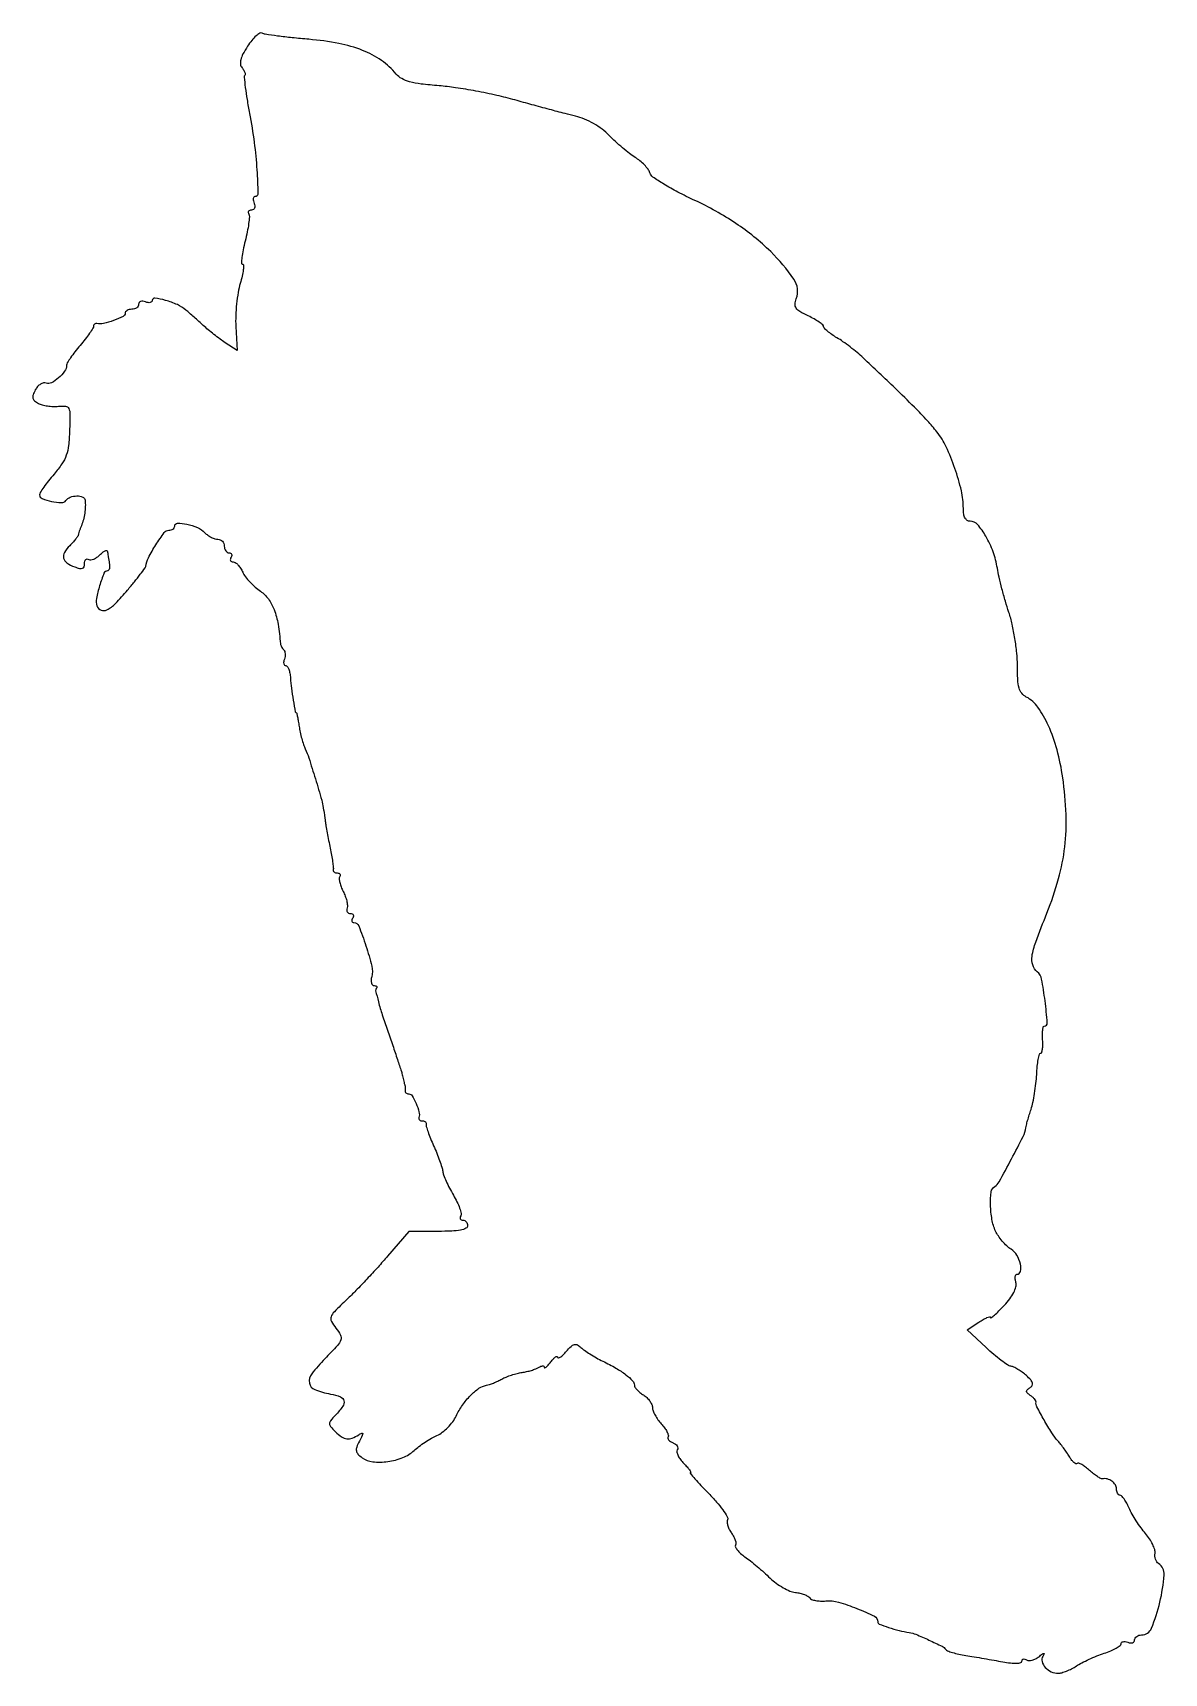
# Model space of a CAD drawing. Extents: x 1 to 252, y 1 to 364.
import ezdxf

# ---------------------------------------------------------------- set-up
doc = ezdxf.new("R2010")
doc.units = 0

msp = doc.modelspace()

# ---------------------------------------------------------------- linework, layer by layer
msp.add_lwpolyline([(48.17127, 361.340356, 0.020576), (47.146921, 359.627974, 0.060878), (46.644262, 358.355996, 0.097439), (46.584797, 357.373878, 0.14065), (46.932154, 356.58175, -0.036115), (47.30183, 356.064505, -0.052079), (47.543358, 355.557093, -0.065427), (47.633815, 355.131719, -0.219492), (47.537687, 354.87102, 0.22726), (47.399365, 354.478078, 0.004125), (47.664387, 352.217626, 0.009346), (48.05064, 349.547314, 0.005996), (48.593848, 346.463029, -0.013722), (49.630102, 339.995904, -0.016804), (50.227985, 333.904369, -0.009406), (50.464469, 328.701228, -0.422086), (49.781385, 327.99986, 0.252248), (49.55529, 327.878102, 0.122496), (49.442946, 327.559334, 0.0751), (49.469541, 327.07501, 0.040431), (49.638374, 326.5, -0.069008), (49.771857, 325.926317, -0.116977), (49.70238, 325.440625, -0.152575), (49.444764, 325.120613, -0.148627), (49.047972, 325, 0.079616), (48.642436, 324.935014, 0.157745), (48.38212, 324.744933, 0.184408), (48.306166, 324.46222, 0.113311), (48.418612, 324.131688, -0.158071), (48.56383, 323.53835, -0.014534), (48.406596, 322.011009, -0.017629), (48.094846, 320.160559, -0.012911), (47.624116, 318.131688, 0.01298), (47.167773, 316.163593, 0.022555), (46.905968, 314.507433, 0.019636), (46.814198, 313.242323, 0.423955), (47.048619, 313, -0.416714), (47.275624, 312.771051, -0.027799), (47.210171, 311.751562, -0.027119), (46.969201, 310.380045, -0.015386), (46.537465, 308.75, 0.030967), (46.071882, 306.741379, 0.016031), (45.728036, 304.186798, 0.015876), (45.541754, 301.529406, 0.023196), (45.560871, 299.18378), (45.851076, 293.867559), (43.226836, 295.587027, -0.013122), (42.058636, 296.397057, -0.007853), (40.711603, 297.417323, -0.007859), (39.401716, 298.475828, -0.013523), (38.349446, 299.403248, 0.003035), (37.370064, 300.303616, 0.002329), (36.289605, 301.275726, 0.002355), (35.270253, 302.17572, 0.005588), (34.501219, 302.833265, 0.068246), (32.584368, 304.034896, 0.036818), (29.961686, 304.992444, 0.035265), (27.600471, 305.48576, 0.454469), (27, 304.961579, -0.20056), (26.877179, 304.667702, -0.142665), (26.559375, 304.495879, -0.093479), (26.074577, 304.483364, -0.051495), (25.5, 304.638374, 0.06502), (24.926101, 304.77672, 0.112257), (24.440625, 304.719716, 0.151946), (24.121257, 304.480915, 0.158089), (24, 304.106989, -0.134459), (23.884389, 303.684847, -0.100435), (23.559375, 303.325178, -0.087143), (23.073208, 303.08314, -0.072144), (22.5, 303, 0.057513), (21.926281, 302.933788, 0.076772), (21.440625, 302.738095, 0.095693), (21.115149, 302.448521, 0.16469), (21, 302.108408, -0.290165), (20.555895, 301.407577, -0.023111), (18.435101, 300.52353, -0.028688), (16.187258, 299.849389, -0.112809), (14.75, 299.835962, 0.099372), (14.463744, 299.840896, 0.120794), (14.219623, 299.731501, 0.122745), (14.056434, 299.523314, 0.104736), (13.997654, 299.25, -0.143712), (13.863632, 298.798575, -0.010057), (13.116125, 297.692188, -0.013597), (12.147557, 296.395331, -0.009793), (11, 295, 0.012003), (9.852646, 293.59228, 0.016008), (8.883875, 292.257505, 0.013238), (8.152086, 291.114151, 0.135907), (8.002346, 290.578741, -0.155459), (7.574341, 289.247158, -0.058855), (6.245848, 287.783477, -0.059612), (4.668884, 286.711272, -0.214304), (3.482736, 286.644998, 0.14951), (2.892691, 286.686124, 0.084056), (2.223869, 286.407321, 0.07088), (1.579542, 285.859977, 0.058487), (1.063979, 285.119547, 0.037197), (0.582538, 284.032826, 0.142306), (0.538617, 283.301239, 0.163114), (0.892816, 282.718476, 0.053231), (1.737287, 282.147013, 0.058253), (2.604124, 281.808612, 0.028363), (3.770385, 281.573285, 0.027678), (5.026642, 281.463648, 0.035741), (6.183173, 281.509633, -0.051544), (7.798071, 281.522867, -0.26845), (8.495256, 281.025839, -0.109172), (8.751553, 279.820083, -0.006361), (8.67299, 276.036388, -0.019854), (8.435656, 272.79921, -0.057989), (7.928692, 270.621622, -0.063376), (6.96368, 268.727343, -0.027298), (5.239817, 266.470655, 0.009911), (3.998778, 264.958044, 0.013741), (2.951696, 263.551093, 0.010223), (2.144776, 262.350786, 0.143835), (2, 261.857927, 0.306638), (2.560724, 261.029588, 0.042901), (4.645597, 260.396283, 0.042722), (6.844794, 260.122706, 0.250361), (7.857334, 260.614653, -0.149511), (8.833596, 261.350791, -0.086104), (10.295523, 261.613001, -0.100933), (11.584502, 261.357749, -0.27419), (12.118483, 260.638889, -0.035253), (12.163824, 259.273004, -0.027203), (12.027339, 257.788549, -0.027089), (11.7292, 256.31961, -0.033846), (11.288858, 255, 0.00761), (11.046654, 254.383817, 0.008084), (10.82835, 253.772768, 0.007766), (10.657271, 253.241312, 0.036489), (10.586367, 252.928571, -0.117078), (10.458249, 252.610672, -0.013872), (9.998194, 251.997824, -0.015967), (9.398913, 251.291524, -0.012465), (8.705357, 250.5625, 0.061947), (7.532276, 249.056181, 0.194336), (7.33921, 247.812773, 0.189965), (8.064249, 246.76495, 0.058999), (9.801499, 245.877727, 0.029126), (10.883532, 245.54766, 0.138797), (11.523181, 245.571972, 0.228577), (11.876737, 245.910205, 0.089768), (12, 246.591241, -0.06129), (12.066882, 247.134808, -0.130654), (12.270068, 247.502627, -0.191576), (12.570718, 247.639678, -0.151829), (12.91938, 247.549826, 0.169581), (13.386218, 247.446604, 0.066704), (14.033, 247.612836, 0.05587), (14.746665, 247.999387, 0.044372), (15.41938, 248.562237, -0.026985), (16.032055, 249.112123, -0.062051), (16.558168, 249.437255, -0.137315), (16.90919, 249.492707, -0.354208), (17.076511, 249.321429, 0.012781), (17.12775, 248.890829, 0.003673), (17.228955, 248.227232, 0.003693), (17.354164, 247.480244, 0.003921), (17.488027, 246.75, -0.039426), (17.5623, 246.079558, -0.065334), (17.506152, 245.514062, -0.095043), (17.337183, 245.134638, -0.24533), (17.079297, 245, 0.309058), (16.293471, 244.462974, 0.020072), (15.345861, 241.711475, 0.02531), (14.645507, 238.861045, 0.128722), (14.751906, 237.244282, 0.217211), (15.643366, 236.286459, 0.22076), (16.942408, 236.339826, 0.081359), (18.845216, 237.750555, 0.018556), (21.538238, 240.739537, 0.004179), (23.061228, 242.592782, 0.006281), (24.355614, 244.236784, 0.002843), (25.429196, 245.652752, 0.129339), (25.565979, 245.989537, -0.0884), (26.169708, 247.907999, -0.02186), (27.829235, 250.773515, -0.015809), (29.693481, 253.496912, -0.239136), (30.685212, 254, 0.0693), (31.187727, 254.069984, 0.085404), (31.613781, 254.274298, 0.099999), (31.89865, 254.577694, 0.13954), (32, 254.933779, -0.412619), (32.63027, 255.567492, -0.055675), (34.694313, 255.34832, -0.049324), (37.042955, 254.581477, -0.093077), (38.682568, 253.460289, 0.042983), (39.346743, 252.901447, 0.036402), (40.13354, 252.42896, 0.037956), (40.919272, 252.104, 0.079235), (41.571429, 252, -0.104136), (42.116526, 251.885227, -0.099005), (42.580357, 251.559375, -0.096665), (42.891204, 251.07257, -0.094164), (43, 250.5, 0.06887), (43.079345, 249.926682, 0.085131), (43.311086, 249.440625, 0.099915), (43.655173, 249.115626, 0.140337), (44.059017, 249, -0.108972), (44.413961, 248.921712, -0.182303), (44.6254, 248.70625, -0.161196), (44.656512, 248.3821, -0.082592), (44.5, 248, 0.084759), (44.345447, 247.618006, 0.163556), (44.380897, 247.29375, 0.180693), (44.598969, 247.077962, 0.106046), (44.962422, 247, -0.157409), (45.449691, 246.842701, -0.049485), (46.031109, 246.329247, -0.043862), (46.605475, 245.590462, -0.036427), (47.083271, 244.716586, 0.055027), (47.688111, 243.701743, 0.025726), (48.673765, 242.528802, 0.025118), (49.845158, 241.392303, 0.032087), (51.036741, 240.475306, -0.089694), (52.77613, 238.786448, -0.064791), (54.055422, 236.398532, -0.049238), (54.932455, 233.154337, -0.023095), (55.451067, 228.833333, 0.071998), (55.518135, 228.529154, 0.033927), (55.685699, 228.162427, 0.032736), (55.91681, 227.795324, 0.039541), (56.181099, 227.485568, -0.119448), (56.402636, 227.122301, -0.060404), (56.504062, 226.592635, -0.054833), (56.479294, 225.989145, -0.05401), (56.32411, 225.402234, 0.052627), (56.180517, 224.865156, 0.095214), (56.195826, 224.411906, 0.143988), (56.361894, 224.11476, 0.196252), (56.643011, 224, -0.253003), (56.985637, 223.814772, -0.054411), (57.302569, 223.192187, -0.044462), (57.551682, 222.303457, -0.029332), (57.684884, 221.25, 0.015283), (57.910273, 218.950238, 0.009924), (58.304458, 216.308202, 0.002854), (58.762464, 213.697419, 0.362601), (58.998897, 213.5, -0.353868), (59.074832, 213.438565, -0.002787), (59.245081, 212.61875, -0.008326), (59.423856, 211.650234, -0.005062), (59.604477, 210.5, 0.017538), (59.841061, 209.205054, 0.01304), (60.18921, 207.79375, 0.013218), (60.588031, 206.478288, 0.028895), (60.977162, 205.5, -0.031467), (61.760189, 203.501608, -0.003556), (63.214071, 198.857876, -0.002861), (64.629695, 194.124127, -0.045819), (64.950468, 192.485291, 0.010259), (64.975544, 192.28116, 0.009005), (65.009929, 192.069117, 0.009087), (65.047899, 191.878819, 0.026665), (65.083333, 191.75, -0.042206), (65.125706, 191.574873, -0.002075), (65.21404, 190.985938, -0.003348), (65.311503, 190.28435, -0.00241), (65.41127, 189.5, 0.010937), (65.560787, 188.465742, 0.003364), (65.830882, 186.9125, 0.003364), (66.156577, 185.178107, 0.003683), (66.496253, 183.5, -0.007203), (66.805814, 181.913306, -0.00943), (67.040328, 180.454688, -0.007324), (67.194841, 179.233977, -0.083197), (67.168316, 178.75, 0.145886), (67.18803, 178.464606, 0.128768), (67.360529, 178.220313, 0.104264), (67.666809, 178.05613, 0.071194), (68.059017, 178, -0.083929), (68.425327, 177.938075, -0.162667), (68.65777, 177.758626, -0.181316), (68.720955, 177.491313, -0.107145), (68.610195, 177.1783, 0.16024), (68.495924, 176.702694, 0.03691), (68.6256, 175.87696, 0.034491), (68.925588, 174.902048, 0.027785), (69.375774, 173.902086, -0.030311), (69.833046, 172.872532, -0.03158), (70.155295, 171.809098, -0.033298), (70.312799, 170.860402, -0.105312), (70.241262, 170.223786, 0.087969), (70.172439, 169.756609, 0.128523), (70.288728, 169.359487, 0.141812), (70.572571, 169.095832, 0.117232), (70.975684, 169, -0.098379), (71.363665, 168.922916, -0.175683), (71.600921, 168.70625, -0.169814), (71.64881, 168.381683, -0.091163), (71.5, 168, 0.063877), (71.326211, 167.617019, 0.135115), (71.316571, 167.29375, 0.191527), (71.467058, 167.081733, 0.144764), (71.743439, 167, -0.308056), (72.836079, 166.256229, -0.014344), (74.437549, 161.824831, -0.019686), (75.722796, 157.333845, -0.124422), (75.70343, 154.973916, 0.049737), (75.584248, 154.21804, 0.08318), (75.654078, 153.579838, 0.121269), (75.893628, 153.157863, 0.206126), (76.260286, 153, -0.057049), (76.630102, 152.957667, -0.17156), (76.841171, 152.823045, -0.253986), (76.874037, 152.626597, -0.113917), (76.730933, 152.397599, 0.260436), (76.58597, 151.885479, 0.006414), (77.203415, 149.431921, 0.012264), (78.057202, 146.505666, 0.00784), (79.185307, 143.147599, -0.002162), (80.378134, 139.726084, -0.002861), (81.432999, 136.599607, -0.002052), (82.2911, 133.971336, -0.028135), (82.54453, 133, 0.005422), (82.674625, 132.389061, 0.005773), (82.815395, 131.79375, 0.005512), (82.948014, 131.284517, 0.026493), (83.04191, 131, -0.053202), (83.108451, 130.755226, -0.024504), (83.144795, 130.426562, -0.02394), (83.149473, 130.0738, -0.030507), (83.118421, 129.75, 0.127241), (83.146084, 129.464284, 0.11976), (83.308741, 129.220313, 0.105541), (83.585371, 129.05671, 0.081121), (83.932612, 129, -0.262145), (84.684742, 128.576568, -0.03449), (85.556612, 126.886786, -0.03778), (86.199352, 125.021645, -0.129366), (86.198125, 123.75, 0.136332), (86.201758, 123.464586, 0.134577), (86.351949, 123.220313, 0.112284), (86.632787, 123.056386, 0.076328), (87, 123, -0.076145), (87.368137, 122.943609, -0.110539), (87.651679, 122.779688, -0.132247), (87.805992, 122.535441, -0.136669), (87.814227, 122.25, 0.133736), (87.825321, 121.769526, 0.01061), (88.21774, 120.545313, 0.013792), (88.765068, 119.086797, 0.010121), (89.44876, 117.5, -0.010189), (90.159436, 115.849955, -0.01072), (90.78975, 114.199818, -0.010417), (91.272539, 112.755548, -0.046459), (91.457662, 111.88236, 0.061693), (91.666808, 111.025093, 0.014302), (92.233713, 109.650345, 0.01455), (92.983116, 108.094291, 0.013782), (93.8347, 106.55559, -0.020786), (94.63118, 105.067643, -0.028484), (95.212676, 103.664818, -0.028171), (95.548131, 102.49683, -0.196712), (95.452553, 101.92323, 0.091661), (95.315577, 101.570871, 0.170258), (95.360662, 101.271199, 0.175283), (95.581059, 101.071108, 0.097836), (95.940983, 101, -0.117325), (96.34482, 100.903917, -0.100679), (96.688532, 100.632812, -0.092907), (96.919048, 100.227381, -0.083378), (96.998702, 99.75, -0.292799), (96.632377, 99.179377, -0.060458), (95.439838, 98.797847, -0.036161), (93.465003, 98.566571, -0.011073), (90.459324, 98.5), (83.921244, 98.5), (79.230699, 93, -0.007196), (77.120351, 90.596409, -0.004875), (74.650196, 87.916365, -0.004911), (72.212594, 85.373362, -0.009779), (70.224221, 83.417414, 0.006935), (67.418646, 80.688812, 0.105393), (66.68472, 79.557344, 0.220402), (66.753728, 78.550833, 0.044614), (67.778562, 77.025137, -0.047809), (68.793392, 75.493322, -0.213113), (68.866633, 74.443107, -0.098905), (68.123326, 73.223873, -0.006622), (65.299456, 70.240263, 0.02911), (62.404707, 66.892383, 0.20669), (61.891471, 64.857755, 0.266391), (63.057252, 63.41977, 0.045889), (66.565569, 62.421721, -0.04311), (68.773696, 61.80677, -0.250559), (69.545767, 60.930041, -0.218316), (69.2986, 59.703722, -0.03362), (67.664788, 57.748121, 0.018671), (66.566754, 56.510898, 0.173853), (66.329576, 55.84939, 0.18183), (66.572589, 55.20324, 0.020791), (67.664788, 54.056482, 0.042365), (69.027806, 52.946335, 0.118717), (70.171474, 52.512589, 0.123725), (71.357898, 52.655682, 0.04799), (72.849768, 53.398797, -0.033698), (73.517126, 53.755333, -0.517166), (73.707892, 53.643234, -0.13774), (73.625538, 53.212245, -0.007209), (72.973156, 51.949842, 0.031499), (72.385181, 50.662428, 0.134262), (72.302793, 49.828859, 0.150739), (72.658962, 49.123569, 0.043168), (73.592189, 48.308931, 0.132001), (75.953752, 47.395991, 0.061081), (79.26989, 47.447753, 0.059411), (82.624034, 48.326754, 0.094036), (85.130448, 49.906904, -0.026128), (86.193835, 50.798555, -0.015606), (87.542922, 51.750172, -0.015604), (88.949511, 52.616262, -0.026003), (90.190242, 53.244503, 0.058424), (91.373944, 53.943526, 0.034934), (92.604235, 55.022552, 0.034569), (93.694269, 56.285972, 0.049962), (94.455729, 57.547949, -0.041857), (95.855939, 59.955735, -0.041572), (97.640469, 62.102602, -0.044803), (99.51538, 63.69681, -0.113055), (101.16229, 64.373703, 0.039575), (101.8182, 64.536941, 0.014441), (102.717184, 64.867039, 0.014213), (103.683732, 65.286225, 0.016502), (104.577062, 65.740723, -0.029374), (105.547669, 66.203499, -0.017249), (106.755725, 66.64678, -0.017218), (107.998394, 67.007827, -0.027974), (109.077062, 67.217951, 0.021486), (110.096375, 67.402826, 0.018174), (111.155449, 67.683124, 0.01856), (112.102907, 68.009975, 0.04771), (112.75, 68.334338, -0.041951), (113.229685, 68.581726, -0.091622), (113.632812, 68.667468, -0.170493), (113.89265, 68.583975, -0.234711), (114, 68.367887, 0.483337), (114.133293, 68.262212, 0.113333), (114.431283, 68.408303, 0.043038), (114.903467, 68.863925, 0.017417), (115.468197, 69.55887, -0.021961), (116.035356, 70.243995, -0.057568), (116.514453, 70.664534, -0.165563), (116.816962, 70.750619, -0.389211), (116.968197, 70.59699, 0.446056), (117.146318, 70.448037, 0.111589), (117.547536, 70.601326, 0.047289), (118.164757, 71.102199, 0.020034), (118.895756, 71.879806, -0.023599), (119.960923, 72.996828, -0.126118), (120.689555, 73.405405, -0.191874), (121.358694, 73.325401, -0.068794), (122.145756, 72.744875, 0.041161), (122.898429, 72.122903, 0.012625), (124.130316, 71.310376, 0.01254), (125.560705, 70.46699, 0.01342), (127, 69.716153, -0.017029), (129.911272, 68.170608, -0.032312), (132.120571, 66.701886, -0.038594), (133.595127, 65.386381, -0.193667), (134, 64.380304, 0.149832), (134.131562, 63.95113, 0.038713), (134.5875, 63.378337, 0.035852), (135.234469, 62.776295, 0.02989), (136, 62.232073, -0.049967), (136.765072, 61.640625, -0.047437), (137.4125, 60.899534, -0.051037), (137.855776, 60.127585, -0.105203), (138, 59.449713, 0.090976), (138.13479, 58.715041, 0.032975), (138.577342, 57.747088, 0.031388), (139.213265, 56.72714, 0.032451), (139.96542, 55.806743, -0.027452), (140.684545, 54.944486, -0.03869), (141.218467, 54.098334, -0.043481), (141.522564, 53.376371, -0.219769), (141.471163, 52.953341, 0.201113), (141.419008, 52.623115, 0.111865), (141.604073, 52.252472, 0.079667), (142.006542, 51.895257, 0.050165), (142.569126, 51.611848, -0.0669), (143.119954, 51.310923, -0.09754), (143.493, 50.904596, -0.123028), (143.632164, 50.460125, -0.154252), (143.526908, 50.043537, 0.194189), (143.438503, 49.528437, 0.058079), (143.701473, 48.759845, 0.048677), (144.228, 47.887341, 0.036305), (144.963525, 47.036475, -0.012628), (145.706998, 46.254469, -0.025821), (146.241234, 45.598214, -0.036469), (146.532859, 45.131744, -0.564825), (146.453441, 45, 0.634849), (146.382936, 44.850041, 0.005837), (147.416537, 43.631538, 0.010192), (148.776407, 42.128821, 0.005588), (150.499572, 40.341407, -0.015789), (152.227548, 38.474231, -0.023131), (153.615411, 36.718369, -0.020025), (154.597492, 35.22777, -0.231227), (154.657374, 34.549515, 0.120571), (154.585497, 33.984003, 0.046438), (154.748773, 33.20409, 0.042537), (155.092263, 32.354484, 0.040559), (155.57921, 31.560786, -0.03494), (156.062548, 30.792448, -0.043681), (156.393888, 30.018187, -0.049666), (156.542663, 29.345952, -0.169631), (156.447394, 28.914881, 0.26128), (156.429347, 28.489898, 0.051591), (156.857668, 27.824274, 0.042667), (157.580551, 27.063945, 0.027862), (158.530106, 26.312203, -0.014674), (159.729242, 25.41326, -0.006841), (161.232409, 24.181933, -0.006771), (162.775685, 22.845926, -0.009406), (164.11874, 21.605015, 0.033174), (165.463413, 20.476141, 0.028895), (167.007183, 19.477289, 0.029982), (168.513312, 18.737526, 0.071943), (169.714562, 18.42699, -0.030041), (170.745839, 18.250603, -0.033282), (171.712862, 17.955697, -0.035375), (172.492309, 17.595144, -0.122656), (172.8965, 17.220051, 0.162769), (173.326384, 16.879853, 0.040466), (174.203972, 16.640877, 0.037101), (175.307272, 16.51812, 0.029924), (176.5, 16.545783, -0.090476), (179.276065, 16.274418, -0.026098), (183.371158, 14.871351, -0.019361), (187.24644, 13.136165, -0.285145), (188, 11.922238, 0.30591), (188.340066, 11.418425, 0.013981), (190.38783, 10.658473, 0.021929), (192.734797, 9.974566, 0.026125), (195, 9.544885, -0.065195), (196.476372, 9.143544, -0.009163), (199.37317, 7.87084, -0.006416), (202.295241, 6.476866, -0.126952), (203.041946, 5.834396, 0.147836), (203.468767, 5.496584, 0.018792), (204.587374, 5.102922, 0.0207), (205.986599, 4.731578, 0.015856), (207.541946, 4.438403, -0.002279), (209.363676, 4.145984, -0.001261), (211.585759, 3.773142, -0.001257), (213.835449, 3.384009, -0.002025), (215.75, 3.039887, 0.017592), (217.466586, 2.786221, 0.036616), (218.817566, 2.734408, 0.049188), (219.738451, 2.857765, 0.347935), (220, 3.188122, -0.138209), (220.084738, 3.488822, -0.191042), (220.306618, 3.655372, -0.139456), (220.64417, 3.651742, -0.066522), (221.043805, 3.472927, 0.13771), (221.56392, 3.323436, 0.064448), (222.265137, 3.409797, 0.056638), (223.027878, 3.700745, 0.050953), (223.735763, 4.16391, -0.007767), (224.535808, 4.792133, -0.141558), (224.83511, 4.907841, -0.577502), (224.918665, 4.78855, -0.026172), (224.628201, 4.242329, 0.206354), (224.470698, 3.074642, 0.118757), (225.174601, 1.814239, 0.099557), (226.510929, 0.846839, 0.110134), (228.069432, 0.516677, 0.068219), (228.838752, 0.630473, 0.024274), (229.891822, 0.993079, 0.02356), (231.023646, 1.508417, 0.025637), (232.069432, 2.115052, -0.0257), (233.265683, 2.80877, -0.011825), (234.887583, 3.593197, -0.011676), (236.636427, 4.339783, -0.015848), (238.25, 4.925927, 0.020094), (239.686603, 5.461634, 0.029378), (240.898438, 6.055783, 0.029051), (241.78837, 6.629564, 0.239434), (242, 7.046167, -0.202465), (242.12284, 7.337093, -0.142058), (242.440625, 7.506397, -0.092724), (242.925401, 7.517242, -0.051008), (243.5, 7.361626, 0.06502), (244.073899, 7.22328, 0.112257), (244.559375, 7.280284, 0.151946), (244.878743, 7.519085, 0.158089), (245, 7.893011, -0.138882), (245.11956, 8.315148, -0.100064), (245.455614, 8.674822, -0.08563), (245.958234, 8.917012, -0.069658), (246.551027, 9, 0.305249), (248.756743, 10.484946, 0.038209), (250.604633, 16.266523, 0.038189), (251.558474, 22.306301, 0.276124), (250.309005, 24.837546, -0.105827), (249.935031, 25.210712, -0.062209), (249.658306, 25.781602, -0.058059), (249.514669, 26.451866, -0.062257), (249.534238, 27.1211, 0.115622), (249.472081, 27.930593, 0.035801), (249.01772, 29.073376, 0.033656), (248.308802, 30.319353, 0.03133), (247.423471, 31.490709, -0.020515), (246.426049, 32.752707, -0.013549), (245.380976, 34.277959, -0.013644), (244.444118, 35.818688, -0.025586), (243.786762, 37.11961, 0.020495), (243.2433, 38.222882, 0.028866), (242.664262, 39.153885, 0.028501), (242.123081, 39.835426, 0.21385), (241.755889, 40, -0.17841), (241.467407, 40.10632, -0.092115), (241.222042, 40.409197, -0.072168), (241.055897, 40.860037, -0.052296), (241, 41.393011, 0.143997), (240.731337, 42.306542, 0.095799), (239.971794, 43.100782, 0.090727), (238.927914, 43.586812, 0.111141), (237.854988, 43.622681, -0.174211), (237.485104, 43.681237, -0.019929), (236.750267, 44.123538, -0.022154), (235.893488, 44.742957, -0.016324), (235, 45.5, 0.023086), (234.114302, 46.230106, 0.035835), (233.281747, 46.765625, 0.039955), (232.59715, 47.071423, 0.279684), (232.253999, 47, -0.296307), (231.967187, 46.949435, -0.0771), (231.549666, 47.208599, -0.053197), (231.072773, 47.715311, -0.030825), (230.608986, 48.412251, 0.016187), (230.076095, 49.26619, 0.00943), (229.38514, 50.256612, 0.009422), (228.654891, 51.223535, 0.01571), (228, 52.005638, -0.039845), (226.609185, 53.83946, -0.013935), (224.902351, 56.678164, -0.008939), (223.33889, 59.570176, -0.140699), (223.120397, 60.658276, 0.157697), (223.050687, 60.9541, 0.042719), (222.763732, 61.347976, 0.038807), (222.342841, 61.762859, 0.031895), (221.83541, 62.138197, -0.036056), (221.196812, 62.61882, -0.207113), (221.018605, 62.992411, -0.220843), (221.174071, 63.362108, -0.041019), (221.773634, 63.823624, 0.112502), (222.261076, 64.323603, 0.212141), (222.33304, 64.871675, 0.113482), (221.94909, 65.552443, 0.023932), (220.97566, 66.522028, 0.024018), (220.084256, 67.254052, 0.023421), (219.119446, 67.903792, 0.024081), (218.219723, 68.392618, 0.076099), (217.565702, 68.593236, -0.110999), (216.819649, 68.879878, -0.013783), (215.390883, 69.89017, -0.015708), (213.742249, 71.208313, -0.012409), (212.041448, 72.732496), (207.855544, 76.675329), (210.427772, 78.360717, -0.016137), (211.415046, 78.962994, -0.031447), (212.244408, 79.366311, -0.042938), (212.833375, 79.551037, -0.479637), (213, 79.417298, 0.617572), (213.156807, 79.338763, 0.017838), (213.90167, 79.938443, 0.01751), (214.89122, 80.85758, 0.008974), (216.069515, 82.074416, 0.027398), (217.308772, 83.555973, 0.042973), (218.184541, 84.965643, 0.052406), (218.660809, 86.210921, 0.129811), (218.663135, 87.180172, -0.034165), (218.530807, 87.877724, -0.059626), (218.530772, 88.465425, -0.0899), (218.652452, 88.861069, -0.28029), (218.880815, 89, 0.352646), (219.670387, 89.635967, 0.111306), (219.658973, 91.261122, 0.078333), (218.87275, 93.200957, 0.11281), (217.593245, 94.53086, -0.044088), (216.634013, 95.287947, -0.027029), (215.640444, 96.332325, -0.026987), (214.762059, 97.481889, -0.042771), (214.154126, 98.561076, -0.063371), (213.348757, 101.155846, -0.038469), (213.035547, 104.358659, -0.035274), (213.180843, 107.265882, -0.228025), (213.950158, 108.469196, 0.128688), (214.949921, 109.518444, 0.004388), (217.682448, 114.562094, 0.00602), (220.244419, 119.53536, 0.079544), (220.862716, 121.5, -0.027887), (220.97887, 122.067452, -0.005018), (221.264257, 123.10794, -0.0054), (221.624329, 124.321056, -0.00486), (222.022964, 125.569582, 0.027778), (222.428515, 127.074491, 0.012083), (222.806581, 129.111341, 0.011914), (223.105148, 131.300765, 0.015537), (223.268009, 133.316158, -0.013019), (223.403832, 135.109359, -0.021179), (223.622903, 136.620291, -0.016545), (223.883468, 137.78866, -0.340577), (224.150386, 137.996576, 0.328825), (224.390766, 138.175789, 0.037127), (224.548711, 138.880244, 0.033525), (224.62577, 139.84975, 0.020356), (224.593077, 141, -0.017407), (224.553602, 142.15003, -0.0289), (224.610102, 143.11835, -0.029077), (224.736373, 143.835849, -0.348374), (224.942691, 143.998637, 0.438031), (225.629206, 144.739217, 0.012013), (225.128792, 149.618381, 0.015063), (224.367186, 154.449722, 0.174643), (223.41023, 156.074503, -0.142008), (222.38055, 157.592763, -0.119466), (222.232468, 159.537231, -0.048384), (223.059333, 162.664499, -0.006351), (225.533731, 169.084307, 0.027315), (228.119193, 176.732984, 0.038655), (229.504876, 183.782841, 0.038437), (229.793226, 190.992463, 0.026586), (229.058996, 199.126612, 0.029581), (227.788935, 205.31806, 0.040831), (225.881013, 210.659205, 0.047606), (223.54498, 214.740666, 0.116629), (220.968625, 217.016792, -0.102272), (219.970944, 217.849026, -0.10019), (219.376001, 219.014425, -0.055947), (219.07836, 220.852622, -0.012188), (219, 224.066729, 0.025157), (218.863536, 226.777214, 0.014984), (218.442752, 229.981456, 0.01498), (217.830304, 233.157465, 0.024969), (217.102985, 235.781545, -0.0092), (216.328064, 238.269788, -0.007018), (215.568519, 241.019819, -0.007102), (214.929427, 243.617449, -0.016536), (214.543167, 245.583796, 0.046368), (213.603067, 249.211504, 0.044634), (212.001961, 252.653059, 0.047128), (210.151401, 255.25158, 0.217792), (208.514698, 256, -0.144952), (207.865861, 256.192137, -0.12613), (207.384353, 256.715191, -0.085962), (207.092244, 257.591884, -0.037548), (207, 258.818499, 0.056772), (206.551663, 262.75436, 0.026277), (205.12986, 267.710278, 0.026264), (203.200178, 272.47994, 0.057996), (201.140573, 275.818072, 0.019565), (199.029806, 278.284715, 0.009284), (196.131229, 281.301, 0.005808), (191.832458, 285.512232, 0.001488), (184.779329, 292.222888, 0.015651), (183.462377, 293.392578, 0.010308), (181.879452, 294.657852, 0.010375), (180.286967, 295.826204, 0.019665), (178.950189, 296.688496, -0.017266), (177.820159, 297.409771, -0.024116), (176.866618, 298.135925, -0.022002), (176.157602, 298.78731, -0.198481), (176, 299.16869, 0.224555), (175.823807, 299.541224, 0.020965), (174.99046, 300.16859, 0.023726), (173.879895, 300.858595, 0.016359), (172.563268, 301.537002, -0.020955), (170.736608, 302.499547, -0.109546), (169.906144, 303.265626, -0.171003), (169.667992, 304.13033, -0.071204), (169.926402, 305.330082, 0.243011), (169.388616, 309.699356, 0.050512), (164.245411, 315.803279, 0.045204), (156.513812, 322.046905, 0.038941), (147.401311, 327.157648, -0.011463), (143.651857, 328.997679, -0.017834), (140.518125, 330.770389, -0.015457), (138.12206, 332.344952, -0.161721), (137.431503, 333.276641, 0.079105), (137.02141, 334.073961, 0.031967), (136.234092, 335.014702, 0.030639), (135.240565, 335.938003, 0.034002), (134.174157, 336.698586, -0.025743), (132.930919, 337.554688, -0.011382), (131.376545, 338.804661, -0.011231), (129.785937, 340.206782, -0.014844), (128.405572, 341.557779, 0.039356), (126.832773, 342.953062, 0.032292), (124.956511, 344.188849, 0.032191), (122.929496, 345.176786, 0.038324), (120.905572, 345.830762, -0.005009), (118.616754, 346.405306, -0.001511), (115.150387, 347.323653, -0.001514), (111.268815, 348.377175, -0.001645), (107.5, 349.425707, 0.013442), (103.482864, 350.441864, 0.009007), (98.84073, 351.396715, 0.009074), (94.307073, 352.159571, 0.017634), (90.659933, 352.574539, -0.010555), (86.655916, 352.972783, -0.03668), (84.10524, 353.472781, -0.058499), (82.38225, 354.168497, -0.093672), (81.159933, 355.172049, 0.06693), (77.850328, 358.19747, 0.057256), (73.685188, 360.43262, 0.047457), (68.417243, 361.966235, 0.026074), (61.757579, 362.879688, -0.004901), (58.07959, 363.226357, -0.007027), (54.827849, 363.611304, -0.004081), (52.105219, 363.995116, -0.101689), (51.398144, 364.253934, 0.283146), (50.889474, 364.254812, 0.046108), (50.063629, 363.637015, 0.039159), (49.116581, 362.636791, 0.024899)], format="xyb", close=True)

doc.saveas('drawing.dxf')
